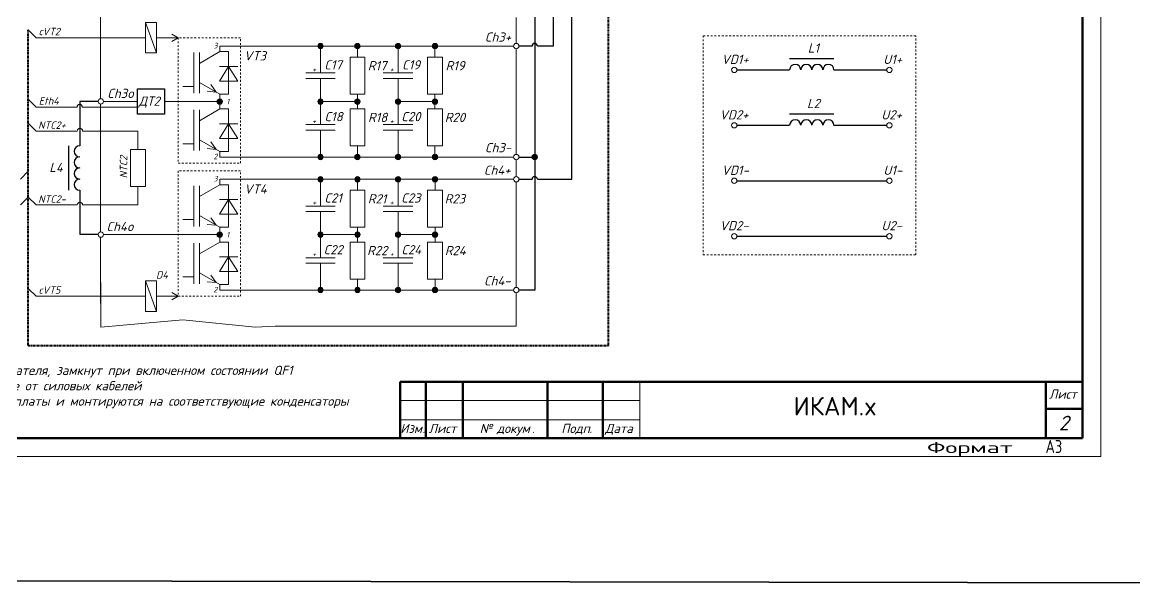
# Model space of a CAD drawing. Header units: millimetres. Extents: x 2217 to 6365, y 510 to 994.
# Drawn here: x 2391.6 to 2692.8, y 605.2 to 758.7 of the extents above; entities that cross this region are included whole.
import ezdxf
from ezdxf.enums import TextEntityAlignment as Align

# ---------------------------------------------------------------- set-up
doc = ezdxf.new("R2010")
doc.units = ezdxf.units.MM
doc.linetypes.add('EPL_DASH', pattern=[1, 0.5, -0.5])
doc.linetypes.add('Linetype6.080-3.840--', pattern=[0.390551, 0.23937, -0.151181, 0])
doc.layers.get('0').update_dxf_attribs({"lineweight": 0})
doc.layers.add('Сигналная', color=170, linetype='Linetype6.080-3.840--', lineweight=40)
doc.layers.add('Силовая', color=7, linetype='Continuous', lineweight=30)
doc.styles.add('GOSTW', font='GOSTW')
doc.styles.add('isocpeur', font='isocpeui.ttf')
doc.styles.add('K5_TEXTSTYLE', font='arial.ttf', dxfattribs={"width": 0.7, "oblique": 19})

msp = doc.modelspace()

# ---------------------------------------------------------------- hatches: boundary and pattern name
at = {"linetype": 'Continuous', "ltscale": 4}
h = msp.add_hatch(color=256, dxfattribs=at)
edge = h.paths.add_edge_path()
edge.add_arc((2472.37, 752.24), 0.72, 0, 360)
h = msp.add_hatch(color=256, dxfattribs=at)
edge = h.paths.add_edge_path()
edge.add_arc((2482.37, 752.24), 0.72, 0, 360)
h = msp.add_hatch(color=256, dxfattribs=at)
edge = h.paths.add_edge_path()
edge.add_arc((2493.37, 752.24), 0.72, 0, 360)
h = msp.add_hatch(color=256, dxfattribs=at)
edge = h.paths.add_edge_path()
edge.add_arc((2503.37, 752.24), 0.72, 0, 360)
h = msp.add_hatch(color=256, dxfattribs=at)
edge = h.paths.add_edge_path()
edge.add_arc((2445.1, 737.24), 0.72, 0, 360)
h = msp.add_hatch(color=256, dxfattribs=at)
edge = h.paths.add_edge_path()
edge.add_arc((2472.37, 737.24), 0.72, 0, 360)
h = msp.add_hatch(color=256, dxfattribs=at)
edge = h.paths.add_edge_path()
edge.add_arc((2482.37, 737.24), 0.72, 0, 360)
h = msp.add_hatch(color=256, dxfattribs=at)
edge = h.paths.add_edge_path()
edge.add_arc((2493.37, 737.24), 0.72, 0, 360)
h = msp.add_hatch(color=256, dxfattribs=at)
edge = h.paths.add_edge_path()
edge.add_arc((2503.37, 737.24), 0.72, 0, 360)
h = msp.add_hatch(color=256, dxfattribs=at)
edge = h.paths.add_edge_path()
edge.add_arc((2472.37, 722.24), 0.72, 0, 360)
h = msp.add_hatch(color=256, dxfattribs=at)
edge = h.paths.add_edge_path()
edge.add_arc((2482.37, 722.24), 0.72, 0, 360)
h = msp.add_hatch(color=256, dxfattribs=at)
edge = h.paths.add_edge_path()
edge.add_arc((2493.37, 722.24), 0.72, 0, 360)
h = msp.add_hatch(color=256, dxfattribs=at)
edge = h.paths.add_edge_path()
edge.add_arc((2503.37, 722.24), 0.72, 0, 360)
h = msp.add_hatch(color=256, dxfattribs=at)
edge = h.paths.add_edge_path()
edge.add_arc((2530.37, 722.24), 0.72, 0, 360)
h = msp.add_hatch(color=256, dxfattribs=at)
edge = h.paths.add_edge_path()
edge.add_arc((2472.38, 716.23), 0.72, 0, 360)
h = msp.add_hatch(color=256, dxfattribs=at)
edge = h.paths.add_edge_path()
edge.add_arc((2482.38, 716.23), 0.72, 0, 360)
h = msp.add_hatch(color=256, dxfattribs=at)
edge = h.paths.add_edge_path()
edge.add_arc((2493.38, 716.23), 0.72, 0, 360)
h = msp.add_hatch(color=256, dxfattribs=at)
edge = h.paths.add_edge_path()
edge.add_arc((2503.38, 716.23), 0.72, 0, 360)
h = msp.add_hatch(color=256, dxfattribs=at)
edge = h.paths.add_edge_path()
edge.add_arc((2445.1, 701.23), 0.72, 0, 360)
h = msp.add_hatch(color=256, dxfattribs=at)
edge = h.paths.add_edge_path()
edge.add_arc((2472.38, 701.23), 0.72, 0, 360)
h = msp.add_hatch(color=256, dxfattribs=at)
edge = h.paths.add_edge_path()
edge.add_arc((2482.38, 701.23), 0.72, 0, 360)
h = msp.add_hatch(color=256, dxfattribs=at)
edge = h.paths.add_edge_path()
edge.add_arc((2493.38, 701.23), 0.72, 0, 360)
h = msp.add_hatch(color=256, dxfattribs=at)
edge = h.paths.add_edge_path()
edge.add_arc((2503.38, 701.23), 0.72, 0, 360)
h = msp.add_hatch(color=256, dxfattribs=at)
edge = h.paths.add_edge_path()
edge.add_arc((2472.38, 686.23), 0.72, 0, 360)
h = msp.add_hatch(color=256, dxfattribs=at)
edge = h.paths.add_edge_path()
edge.add_arc((2482.38, 686.23), 0.72, 0, 360)
h = msp.add_hatch(color=256, dxfattribs=at)
edge = h.paths.add_edge_path()
edge.add_arc((2493.38, 686.23), 0.72, 0, 360)
h = msp.add_hatch(color=256, dxfattribs=at)
edge = h.paths.add_edge_path()
edge.add_arc((2503.38, 686.23), 0.72, 0, 360)

# ---------------------------------------------------------------- linework, layer by layer
at = {"color": 0, "linetype": 'Continuous'}
for p, q in [((2683.65, 641.18), (2683.65, 937.75)), ((2264.25, 641.18), (2683.65, 641.18))]:
    msp.add_line(p, q, dxfattribs=at)
at = {"color": 0, "lineweight": 50}
for p, q in [((2678.66, 646.17), (2678.66, 932.76)), ((2493.92, 661.41), (2678.66, 661.41)), ((2493.92, 646.17), (2493.92, 661.41)), ((2500.91, 661.41), (2500.91, 646.17)), ((2510.9, 646.17), (2510.9, 661.41)), ((2533.86, 661.41), (2533.86, 646.17)), ((2548.84, 646.17), (2548.84, 661.41)), ((2668.72, 661.41), (2668.72, 646.17)), ((2678.65, 654.12), (2668.72, 654.12))]:
    msp.add_line(p, q, dxfattribs=at)
at = {"color": 4}
for p, q in [((2412.85, 767.94), (2412.85, 737.99)), ((2412.85, 736.56), (2412.85, 701.98)), ((2412.85, 700.54), (2412.86, 676.23))]:
    msp.add_line(p, q, dxfattribs=at)
for p, q in [((2395.37, 754.51), (2393.24, 756.63)), ((2424.98, 758.64), (2427.98, 750.38)), ((2424.98, 754.51), (2395.37, 754.51)), ((2427.98, 754.51), (2433.84, 754.51)), ((2433.84, 754.51), (2432.11, 755.51)), ((2433.84, 754.51), (2432.11, 753.51)), ((2438.12, 739.49), (2438.12, 750.49)), ((2439.62, 747.58), (2445.1, 750.75)), ((2439.62, 739.49), (2439.62, 750.49)), ((2445.1, 750.75), (2445.1, 752.24)), ((2445.1, 752.24), (2459.38, 752.24)), ((2445.1, 750.75), (2447.49, 750.75)), ((2447.49, 750.75), (2447.49, 748.49)), ((2482.37, 752.24), (2459.38, 752.24)), ((2472.37, 752.24), (2459.38, 752.24)), ((2472.37, 744.99), (2472.37, 752.24)), ((2482.37, 749.24), (2482.37, 752.24)), ((2503.37, 752.24), (2482.37, 752.24)), ((2493.37, 744.99), (2493.37, 752.24)), ((2503.37, 749.24), (2503.37, 752.24)), ((2503.37, 752.24), (2515.54, 752.24)), ((2515.54, 752.24), (2524.65, 752.24)), ((2447.49, 748.49), (2447.49, 741.49)), ((2447.49, 748.49), (2447.49, 741.49)), ((2444.99, 746.75), (2449.99, 746.75)), ((2468.37, 744.99), (2476.37, 744.99)), ((2489.37, 744.99), (2497.37, 744.99)), ((2435.12, 741.35), (2438.12, 741.35)), ((2439.62, 742.41), (2445.1, 739.24)), ((2444.11, 739.81), (2442.7, 741.82)), ((2447.49, 739.24), (2447.49, 741.49)), ((2468.37, 743.49), (2476.37, 743.49)), ((2472.37, 736.24), (2472.37, 743.49)), ((2489.37, 743.49), (2497.37, 743.49)), ((2493.37, 736.24), (2493.37, 743.49)), ((2444.11, 739.81), (2441.67, 740.03)), ((2445.1, 739.24), (2447.49, 739.24)), ((2445.1, 739.24), (2445.1, 735.24)), ((2472.37, 730.99), (2472.37, 739.24)), ((2482.37, 739.24), (2482.37, 735.24)), ((2482.37, 735.24), (2482.37, 739.24)), ((2493.37, 730.99), (2493.37, 739.24)), ((2503.37, 739.24), (2503.37, 735.24)), ((2503.37, 735.24), (2503.37, 739.24)), ((2395.37, 735.74), (2393.24, 737.86)), ((2406.45, 735.74), (2395.37, 735.74)), ((2422.84, 735.74), (2407.89, 735.74)), ((2422.89, 737.27), (2413.61, 737.27)), ((2435.12, 737.24), (2430.11, 737.24)), ((2445.1, 737.24), (2435.12, 737.24)), ((2438.12, 723.99), (2438.12, 734.99)), ((2439.62, 732.07), (2445.1, 735.24)), ((2439.62, 723.99), (2439.62, 734.99)), ((2445.1, 735.24), (2447.49, 735.24)), ((2447.49, 735.24), (2447.49, 732.99)), ((2472.37, 737.24), (2482.37, 737.24)), ((2493.37, 737.24), (2503.37, 737.24)), ((2447.49, 732.99), (2447.49, 725.99)), ((2447.49, 732.99), (2447.49, 725.99)), ((2395.37, 729.27), (2393.24, 731.39)), ((2406.52, 729.27), (2395.37, 729.27)), ((2407.96, 729.27), (2422.96, 729.27)), ((2422.96, 724.27), (2422.96, 729.27)), ((2444.99, 731.25), (2449.99, 731.25)), ((2468.37, 730.99), (2476.37, 730.99)), ((2468.37, 729.49), (2476.37, 729.49)), ((2472.37, 722.24), (2472.37, 729.49)), ((2489.37, 730.99), (2497.37, 730.99)), ((2489.37, 729.49), (2497.37, 729.49)), ((2493.37, 722.24), (2493.37, 729.49)), ((2439.62, 726.9), (2445.1, 723.73)), ((2444.11, 724.31), (2442.7, 726.31)), ((2447.49, 723.73), (2447.49, 725.99)), ((2435.12, 725.84), (2438.12, 725.84)), ((2444.11, 724.31), (2441.67, 724.53)), ((2445.1, 723.73), (2445.1, 722.24)), ((2445.1, 723.73), (2447.49, 723.73)), ((2482.37, 725.24), (2482.37, 722.24)), ((2503.37, 725.24), (2503.37, 722.24)), ((2445.1, 722.24), (2459.38, 722.24)), ((2459.38, 722.24), (2482.37, 722.24)), ((2482.37, 722.24), (2503.37, 722.24)), ((2503.37, 722.24), (2515.54, 722.24)), ((2515.54, 722.24), (2524.65, 722.24)), ((2391.12, 716.27), (2393.24, 718.39)), ((2422.96, 709.27), (2422.96, 714.27)), ((2438.12, 703.48), (2438.12, 714.48)), ((2439.62, 711.57), (2445.1, 714.73)), ((2439.62, 703.48), (2439.62, 714.48)), ((2445.1, 714.73), (2445.1, 716.23)), ((2445.1, 716.23), (2459.38, 716.23)), ((2445.1, 714.73), (2447.49, 714.73)), ((2447.49, 714.73), (2447.49, 712.48)), ((2482.38, 716.23), (2459.38, 716.23)), ((2472.38, 716.23), (2459.38, 716.23)), ((2472.38, 708.98), (2472.38, 716.23)), ((2482.38, 713.23), (2482.38, 716.23)), ((2482.38, 716.23), (2503.38, 716.23)), ((2493.38, 708.98), (2493.38, 716.23)), ((2503.38, 713.23), (2503.38, 716.23)), ((2503.38, 716.23), (2515.54, 716.23)), ((2515.54, 716.23), (2524.66, 716.23)), ((2391.12, 709.27), (2393.24, 711.39)), ((2395.37, 709.27), (2393.24, 711.39)), ((2447.49, 712.48), (2447.49, 705.48)), ((2447.49, 712.48), (2447.49, 705.48)), ((2406.52, 709.27), (2395.37, 709.27)), ((2406.52, 709.27), (2395.48, 709.27)), ((2444.99, 710.74), (2449.99, 710.74)), ((2468.38, 708.98), (2476.38, 708.98)), ((2489.38, 708.98), (2497.38, 708.98)), ((2435.12, 705.34), (2438.12, 705.34)), ((2439.62, 706.4), (2445.1, 703.23)), ((2444.11, 703.8), (2442.7, 705.81)), ((2447.49, 703.23), (2447.49, 705.48)), ((2468.38, 707.48), (2476.38, 707.48)), ((2472.38, 700.23), (2472.38, 707.48)), ((2489.38, 707.48), (2497.38, 707.48)), ((2493.38, 700.23), (2493.38, 707.48)), ((2444.11, 703.8), (2441.67, 704.02)), ((2445.1, 703.23), (2447.49, 703.23)), ((2445.1, 703.23), (2445.1, 699.23)), ((2472.38, 694.98), (2472.38, 703.23)), ((2482.38, 703.23), (2482.38, 699.23)), ((2482.38, 699.23), (2482.38, 703.23)), ((2493.38, 694.98), (2493.38, 703.23)), ((2503.38, 703.23), (2503.38, 699.23)), ((2503.38, 699.23), (2503.38, 703.23)), ((2422.84, 701.27), (2413.61, 701.28)), ((2435.12, 701.25), (2422.84, 701.27)), ((2445.1, 701.23), (2435.12, 701.24)), ((2438.12, 687.97), (2438.12, 698.97)), ((2439.62, 696.06), (2445.1, 699.23)), ((2439.62, 687.97), (2439.62, 698.97)), ((2445.1, 699.23), (2447.49, 699.23)), ((2447.49, 699.23), (2447.49, 696.97)), ((2472.38, 701.23), (2482.38, 701.23)), ((2493.38, 701.23), (2503.38, 701.23)), ((2447.49, 696.97), (2447.49, 689.97)), ((2447.49, 696.97), (2447.49, 689.97)), ((2444.99, 695.23), (2449.99, 695.23)), ((2468.38, 694.98), (2476.38, 694.98)), ((2468.38, 693.48), (2476.38, 693.48)), ((2472.38, 686.23), (2472.38, 693.48)), ((2489.38, 694.98), (2497.38, 694.98)), ((2489.38, 693.48), (2497.38, 693.48)), ((2493.38, 686.23), (2493.38, 693.48)), ((2435.12, 689.83), (2438.12, 689.83)), ((2439.62, 690.89), (2445.1, 687.72)), ((2444.11, 688.29), (2442.7, 690.3)), ((2447.49, 687.72), (2447.49, 689.97)), ((2424.98, 688.7), (2427.98, 680.44)), ((2444.11, 688.29), (2441.67, 688.51)), ((2445.1, 687.72), (2445.1, 686.23)), ((2445.1, 687.72), (2447.49, 687.72)), ((2482.38, 689.23), (2482.38, 686.23)), ((2503.38, 689.23), (2503.38, 686.23)), ((2395.37, 684.57), (2393.24, 686.69)), ((2424.98, 684.57), (2395.37, 684.57)), ((2427.98, 684.57), (2433.84, 684.57)), ((2433.84, 684.57), (2432.11, 685.57)), ((2433.84, 684.57), (2432.11, 683.57)), ((2445.1, 686.23), (2459.38, 686.23)), ((2459.38, 686.23), (2482.38, 686.23)), ((2503.38, 686.23), (2482.38, 686.23)), ((2503.37, 686.23), (2515.54, 686.23)), ((2515.54, 686.23), (2524.66, 686.23))]:
    msp.add_line(p, q)
at = {"color": 0}
for p, q in [((2558.83, 661.41), (2558.83, 646.17)), ((2558.83, 656.41), (2493.92, 656.41)), ((2493.92, 651.17), (2558.83, 651.17))]:
    msp.add_line(p, q, dxfattribs=at)
at = {"color": 0, "linetype": 'Continuous', "lineweight": 50}
msp.add_line((2272.24, 646.17), (2678.66, 646.17), dxfattribs=at)
at = {"color": 3, "lineweight": 35}
msp.add_lwpolyline([(2216.53, 967.1), (3832.73, 964.42), (3832.73, 605.17), (2216.53, 607.85)], close=True, dxfattribs=at)
at = {"color": 4}
for points in [[(2525.37, 760.02), (2525.37, 752.96)], [(2525.37, 751.52), (2525.37, 739.12)], [(2525.37, 739.12), (2525.37, 722.96)], [(2525.34, 721.52), (2525.38, 716.95)], [(2525.39, 715.51), (2525.37, 706.01)], [(2525.37, 706.01), (2525.37, 686.95)], [(2412.85, 700.36), (2412.85, 700.54)], [(2412.86, 676.23), (2412.86, 676.23), (2412.85, 688.92)], [(2525.38, 685.51), (2525.38, 676.52)], [(2412.86, 676.23), (2435.1, 678.23)], [(2435.13, 678.22), (2454.72, 676.23)], [(2454.72, 676.23), (2460.11, 676.52)], [(2460.11, 676.52), (2515.54, 676.52)], [(2515.54, 676.52), (2525.38, 676.52)]]:
    msp.add_lwpolyline(points, dxfattribs=at)
for points in [[(2427.98, 758.64), (2427.98, 750.38), (2424.98, 750.38), (2424.98, 758.64)], [(2480.37, 739.24), (2480.37, 749.24), (2484.37, 749.24), (2484.37, 739.24)], [(2501.37, 739.24), (2501.37, 749.24), (2505.37, 749.24), (2505.37, 739.24)], [(2449.99, 742.75), (2447.49, 746.75), (2444.99, 742.75)], [(2480.37, 725.24), (2480.37, 735.24), (2484.37, 735.24), (2484.37, 725.24)], [(2501.37, 725.24), (2501.37, 735.24), (2505.37, 735.24), (2505.37, 725.24)], [(2449.99, 727.25), (2447.49, 731.25), (2444.99, 727.25)], [(2420.96, 714.27), (2420.96, 724.27), (2424.96, 724.27), (2424.96, 714.27)], [(2480.38, 703.23), (2480.38, 713.23), (2484.38, 713.23), (2484.38, 703.23)], [(2501.38, 703.23), (2501.38, 713.23), (2505.38, 713.23), (2505.38, 703.23)], [(2449.99, 706.74), (2447.49, 710.74), (2444.99, 706.74)], [(2480.38, 689.23), (2480.38, 699.23), (2484.38, 699.23), (2484.38, 689.23)], [(2501.38, 689.23), (2501.38, 699.23), (2505.38, 699.23), (2505.38, 689.23)], [(2449.99, 691.23), (2447.49, 695.23), (2444.99, 691.23)], [(2427.98, 688.7), (2427.98, 680.44), (2424.98, 680.44), (2424.98, 688.7)]]:
    msp.add_lwpolyline(points, close=True)
at = {"color": 3, "linetype": 'EPL_DASH'}
for points in [[(2450.71, 754.51), (2433.84, 754.51), (2433.84, 720.58), (2450.71, 720.58)], [(2633.53, 755.04), (2575.96, 755.04), (2575.96, 695.79), (2633.53, 695.79)], [(2450.71, 718.5), (2433.84, 718.5), (2433.84, 684.57), (2450.71, 684.57)]]:
    msp.add_lwpolyline(points, close=True, dxfattribs=at)
for points in [[(2407.96, 709.27), (2422.96, 709.27)], [(2412.85, 695.36), (2412.85, 698.92)], [(2412.85, 690.36), (2412.85, 693.92)]]:
    msp.add_lwpolyline(points)
at = {"linetype": 'Continuous', "ltscale": 4}
for centre in [(2472.37, 752.24), (2482.37, 752.24), (2493.37, 752.24), (2503.37, 752.24), (2445.1, 737.24), (2472.37, 737.24), (2482.37, 737.24), (2493.37, 737.24), (2503.37, 737.24), (2472.37, 722.24), (2482.37, 722.24), (2493.37, 722.24), (2503.37, 722.24), (2530.37, 722.24), (2472.38, 716.23), (2482.38, 716.23), (2493.38, 716.23), (2503.38, 716.23), (2445.1, 701.23), (2472.38, 701.23), (2482.38, 701.23), (2493.38, 701.23), (2503.38, 701.23), (2472.38, 686.23), (2482.38, 686.23), (2493.38, 686.23), (2503.38, 686.23)]:
    msp.add_circle(centre, 0.72, dxfattribs=at)
at = {"color": 4}
for centre in [(2525.37, 752.24), (2412.89, 737.27), (2525.37, 722.24), (2525.38, 716.23), (2412.89, 701.26), (2525.38, 686.23)]:
    msp.add_circle(centre, 0.72, dxfattribs=at)
for centre in [(2584.39, 745.81), (2626.39, 745.81), (2584.39, 730.81), (2626.39, 730.81), (2584.39, 715.81), (2626.39, 715.81), (2584.39, 700.81), (2626.39, 700.81)]:
    msp.add_circle(centre, 0.72)
at = {"linetype": 'Continuous', "ltscale": 4}
for centre in [(2407.17, 735.74), (2407.24, 729.27), (2407.24, 709.27)]:
    msp.add_arc(centre, 0.72, 0, 180, dxfattribs=at)
at = {"layer": 'Сигналная'}
for p, q in [((2550.37, 671.25), (2550.37, 769.53)), ((2393.24, 671.25), (2393.24, 756.63)), ((2393.24, 671.25), (2550.37, 671.25))]:
    msp.add_line(p, q, dxfattribs=at)
at = {"layer": 'Силовая'}
for p, q in [((2540.38, 716.23), (2540.37, 819.03)), ((2530.37, 797.74), (2530.37, 686.23)), ((2535.37, 786.74), (2535.37, 752.24)), ((2529.65, 752.24), (2526.09, 752.24)), ((2535.37, 752.24), (2531.09, 752.24)), ((2611.39, 748.81), (2599.39, 748.81)), ((2585.11, 745.81), (2598.67, 745.81)), ((2585.11, 745.81), (2599.39, 745.81)), ((2611.39, 745.81), (2625.67, 745.81)), ((2611.39, 745.81), (2625.67, 745.81)), ((2412.17, 737.27), (2407.17, 737.27)), ((2407.17, 737.27), (2407.17, 725.27)), ((2611.39, 733.81), (2599.39, 733.81)), ((2585.11, 730.81), (2598.67, 730.81)), ((2585.11, 730.81), (2599.39, 730.81)), ((2611.39, 730.81), (2625.67, 730.81)), ((2611.39, 730.81), (2625.67, 730.81)), ((2404.17, 725.27), (2404.17, 713.27)), ((2526.09, 722.24), (2530.37, 722.24)), ((2526.1, 716.23), (2529.65, 716.23)), ((2531.09, 716.23), (2540.38, 716.23)), ((2585.11, 715.81), (2598.67, 715.81)), ((2585.11, 715.81), (2611.39, 715.81)), ((2611.39, 715.81), (2625.67, 715.81)), ((2611.39, 715.81), (2625.67, 715.81)), ((2407.17, 713.27), (2407.17, 701.26)), ((2412.17, 701.26), (2407.17, 701.26)), ((2585.11, 700.81), (2598.67, 700.81)), ((2585.11, 700.81), (2611.39, 700.81)), ((2611.39, 700.81), (2625.67, 700.81)), ((2611.39, 700.81), (2625.67, 700.81)), ((2530.37, 686.23), (2526.1, 686.23))]:
    msp.add_line(p, q, dxfattribs=at)
for points in [[(2611.39, 745.81, 1), (2608.39, 745.81, 1), (2605.39, 745.81, 1), (2602.39, 745.81, 1), (2599.39, 745.81)], [(2611.39, 730.81, 1), (2608.39, 730.81, 1), (2605.39, 730.81, 1), (2602.39, 730.81, 1), (2599.39, 730.81)], [(2407.17, 725.27, 1), (2407.17, 722.27, 1), (2407.17, 719.27, 1), (2407.17, 716.27, 1), (2407.17, 713.27)]]:
    msp.add_lwpolyline(points, format="xyb", dxfattribs=at)
msp.add_lwpolyline([(2422.84, 740.67), (2430.11, 740.67), (2430.11, 733.81), (2422.84, 733.81)], close=True, dxfattribs=at)
at = {"layer": 'Силовая', "linetype": 'Continuous', "ltscale": 4}
for centre in [(2530.37, 752.24), (2530.37, 716.23)]:
    msp.add_arc(centre, 0.72, 0, 180, dxfattribs=at)

# ---------------------------------------------------------------- texts
at = {"color": 0, "linetype": 'Continuous'}
for s, height, style, p in [('Лист', 2.496, 'isocpeur', (2669.62, 656.85)), ('Изм', 2.496, 'isocpeur', (2493.99, 647.56)), ('.', 2.5, 'isocpeur', (2499.97, 647.56)), ('Лист', 2.496, 'isocpeur', (2501.65, 647.55)), ('№ ', 2.496, 'isocpeur', (2515.47, 647.56)), ('докум', 2.496, 'isocpeur', (2520.12, 647.56)), ('.', 2.5, 'isocpeur', (2529.59, 647.56)), ('Подп', 2.496, 'isocpeur', (2537.57, 647.56)), ('.', 2.5, 'isocpeur', (2545.16, 647.56)), ('Дата', 2.496, 'isocpeur', (2549.41, 647.55)), ('A3', 3.495, 'GOSTW', (2668.67, 642.17))]:
    msp.add_text(s, height=height, dxfattribs=dict(at, style=style)).set_placement(p)
at = {"color": 0, "linetype": 'Continuous', "style": 'isocpeur'}
msp.add_text('2', height=3.99, dxfattribs=at).set_placement((2673.61, 650.25), align=Align.MIDDLE_CENTER)
at = {"color": 0, "style": 'GOSTW', "width": 1.22364}
msp.add_text('Формат', height=2.996, dxfattribs=at).set_placement((2636.58, 642.13), (2659.79, 642.13), align=Align.FIT)
at = {"attachment_point": 1, "style": 'isocpeur'}
for s, width, insert, char_height in [('сVT2', 10.3877, (2396.1, 757.19), 2), ('\\pi2.2612;3', 5.586, (2441.12, 753.13), 1.5), ('\\pi-1.2189;Ch3+', 5.586, (2518.08, 755.93), 2.5), ('\\pi3.8181;VT3', 13.2045, (2447.84, 750.87), 2.5), ('\\pi5.0009;L1', 13.2045, (2599.29, 752.97), 2.5), ('\\pi4.1647;C17', 13.2045, (2469.23, 748.42), 2.5), ('\\pi3.9763;R17', 13.2045, (2481.21, 748.2), 2.5), ('\\pi4.2225;C19', 13.2045, (2490.23, 748.42), 2.5), ('\\pi4.0341;R19', 13.2045, (2502.21, 748.2), 2.5), ('\\pi-0.98785;VD1+', 5.586, (2581.92, 749.9), 2.5), ('\\pi0.88526;U1+', 5.586, (2623.84, 749.9), 2.5), ('\\pi0.7181;+', 2.2067, (2469.37, 746.71), 1.5), ('\\pi0.7181;+', 2.2067, (2490.37, 746.71), 1.5), ('Eth4', 10.3877, (2396.1, 738.42), 2), ('\\pi-1.3079;Ch3o', 5.586, (2415.94, 740.7), 2.5), ('\\pi0.30958;ДТ2', 7.2688, (2422.84, 738.61), 2.5), ('\\pi2.5208;1', 5.586, (2444.35, 737.97), 1.5), ('\\pi4.7983;L2', 13.2045, (2599.29, 737.97), 2.5), ('\\pi0.7181;+', 2.2067, (2469.37, 732.71), 1.5), ('\\pi4.2206;C18', 13.2045, (2469.23, 734.42), 2.5), ('\\pi4.0322;R18', 13.2045, (2481.21, 734.2), 2.5), ('\\pi0.7181;+', 2.2067, (2490.37, 732.71), 1.5), ('\\pi4.0056;C20', 13.2045, (2490.23, 734.42), 2.5), ('\\pi3.8172;R20', 13.2045, (2502.21, 734.2), 2.5), ('\\pi-1.5068;VD2+', 5.586, (2581.92, 734.9), 2.5), ('\\pi0.36632;U2+', 5.586, (2623.84, 734.9), 2.5), ('\\pi-1.2771;NTC2+ ', 6.1244, (2397.19, 731.86), 2), ('\\pi-1.1867;Ch3-', 5.586, (2518.07, 726.01), 2.5), ('\\pi2.2606;2', 5.586, (2441.12, 723.13), 1.5), ('\\pi4.8466;L4', 13.2045, (2394.1, 720.67), 2.5), ('\\pi-1.4765;Ch4+', 5.586, (2518.07, 719.92), 2.5), ('\\pi-0.95565;VD1-', 5.586, (2581.92, 719.9), 2.5), ('\\pi0.91746;U1-', 5.586, (2623.84, 719.9), 2.5), ('\\pi2.2612;3', 5.586, (2441.12, 717.11), 1.5), ('\\pi3.8655;VT4', 13.2045, (2447.84, 714.85), 2.5), ('\\pi-1.2513;NTC2- ', 6.1244, (2397.19, 711.86), 2), ('\\pi4.1638;C21', 13.2045, (2469.24, 712.41), 2.5), ('\\pi3.9753;R21', 13.2045, (2481.22, 712.18), 2.5), ('\\pi3.9621;C23', 13.2045, (2490.24, 712.41), 2.5), ('\\pi3.7736;R23', 13.2045, (2502.22, 712.18), 2.5), ('\\pi0.7181;+', 2.2067, (2469.38, 710.7), 1.5), ('\\pi0.7181;+', 2.2067, (2490.38, 710.7), 1.5), ('\\pi-1.4746;VD2-', 5.586, (2581.92, 704.9), 2.5), ('\\pi0.39852;U2-', 5.586, (2623.84, 704.9), 2.5), ('\\pi-1.5655;Ch4o', 5.586, (2415.99, 704.69), 2.5), ('\\pi2.5208;1', 5.586, (2444.35, 701.96), 1.5), ('\\pi0.7181;+', 2.2067, (2469.38, 696.7), 1.5), ('\\pi3.9611;C22', 13.2045, (2469.24, 698.41), 2.5), ('\\pi3.7727;R22', 13.2045, (2481.22, 698.18), 2.5), ('\\pi0.7181;+', 2.2067, (2490.38, 696.7), 1.5), ('\\pi4.0094;C24', 13.2045, (2490.24, 698.41), 2.5), ('\\pi3.821;R24', 13.2045, (2502.22, 698.18), 2.5), ('\\pi1.2854;D4', 5.586, (2426.55, 691.34), 2), ('\\pi-1.4443;Ch4-', 5.586, (2518.07, 690), 2.5), ('сVT5', 10.3877, (2396.1, 687.25), 2), ('\\pi2.2606;2', 5.586, (2441.12, 687.11), 1.5)]:
    msp.add_mtext_dynamic_manual_height_columns(s, width=width, gutter_width=12.5, heights=[0], dxfattribs=dict(at, insert=insert, char_height=char_height))
at = {"insert": (2418.05, 716.53), "char_height": 2, "attachment_point": 1, "rotation": 90, "style": 'isocpeur'}
msp.add_mtext_dynamic_manual_height_columns('\\pi-0.058888;NTC2 ', width=6.1244, gutter_width=12.5, heights=[0], dxfattribs=at)
note = msp.add_mtext_dynamic_manual_height_columns('* QF1.ВК1 - вспомогательный контакт автоматического выключателя, замкнут при включенном состоянии QF1\\P* Сигнальная шина должна быть проложена, как можно дальше от силовых кабелей\\P* R1..R28 - малогабаритные, запаиваются на технологические платы и монтируются на соответствующие конденсаторы\\P* R35..R38 - холостая нагрузка\\P', width=203.4268, gutter_width=12.5, heights=[17.38, 0], dxfattribs=dict(insert=(2288.28, 665.78), char_height=2.5, attachment_point=1, style='isocpeur'))
for column, words in zip(note.columns.linked_columns, [' ']):
    column.text = words
at = {"color": 0, "insert": (2611.7, 657.33), "char_height": 5, "width": 105.2136, "attachment_point": 2, "line_spacing_factor": 0.8, "style": 'K5_TEXTSTYLE'}
msp.add_mtext('\\A1;{\\fISOCPEUR|b0|i0|c204|p34;\\Q0;\\W1;\\C256;ИКАМ.\\fISOCPEUR|b0|i0|c0|p34;x}', dxfattribs=at)

doc.saveas('drawing.dxf')
